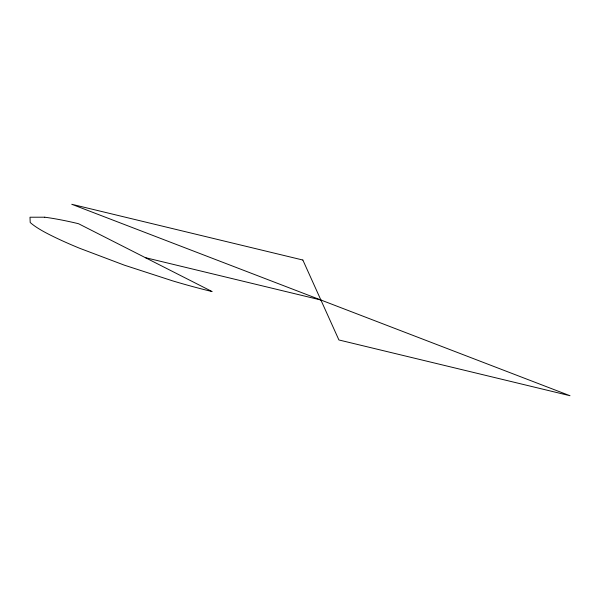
<?xml version="1.0" encoding="UTF-8"?>
<svg xmlns="http://www.w3.org/2000/svg" width="600" height="600" viewBox="0 0 600 600"><rect width="100%" height="100%" fill="white"/><g stroke="black" fill="none" stroke-linecap="round" stroke-linejoin="round"><path stroke-width="0.9" d="M145.312 257.64L320.88 300M44.767 217.208L30 217.222L30.195 222.487A91.86 17.212 16.6 0 0 49.028 234.405A143.865 26.955 16.6 0 0 79.86 248.355L124.455 265.2L172.462 280.808A143.865 26.955 16.6 0 0 212.1 291.562L78.525 223.718A91.86 17.212 16.6 0 0 44.767 217.208M302.85 260.032L71.76 204.278L570 395.722L338.91 339.968L302.85 260.032"/></g></svg>
